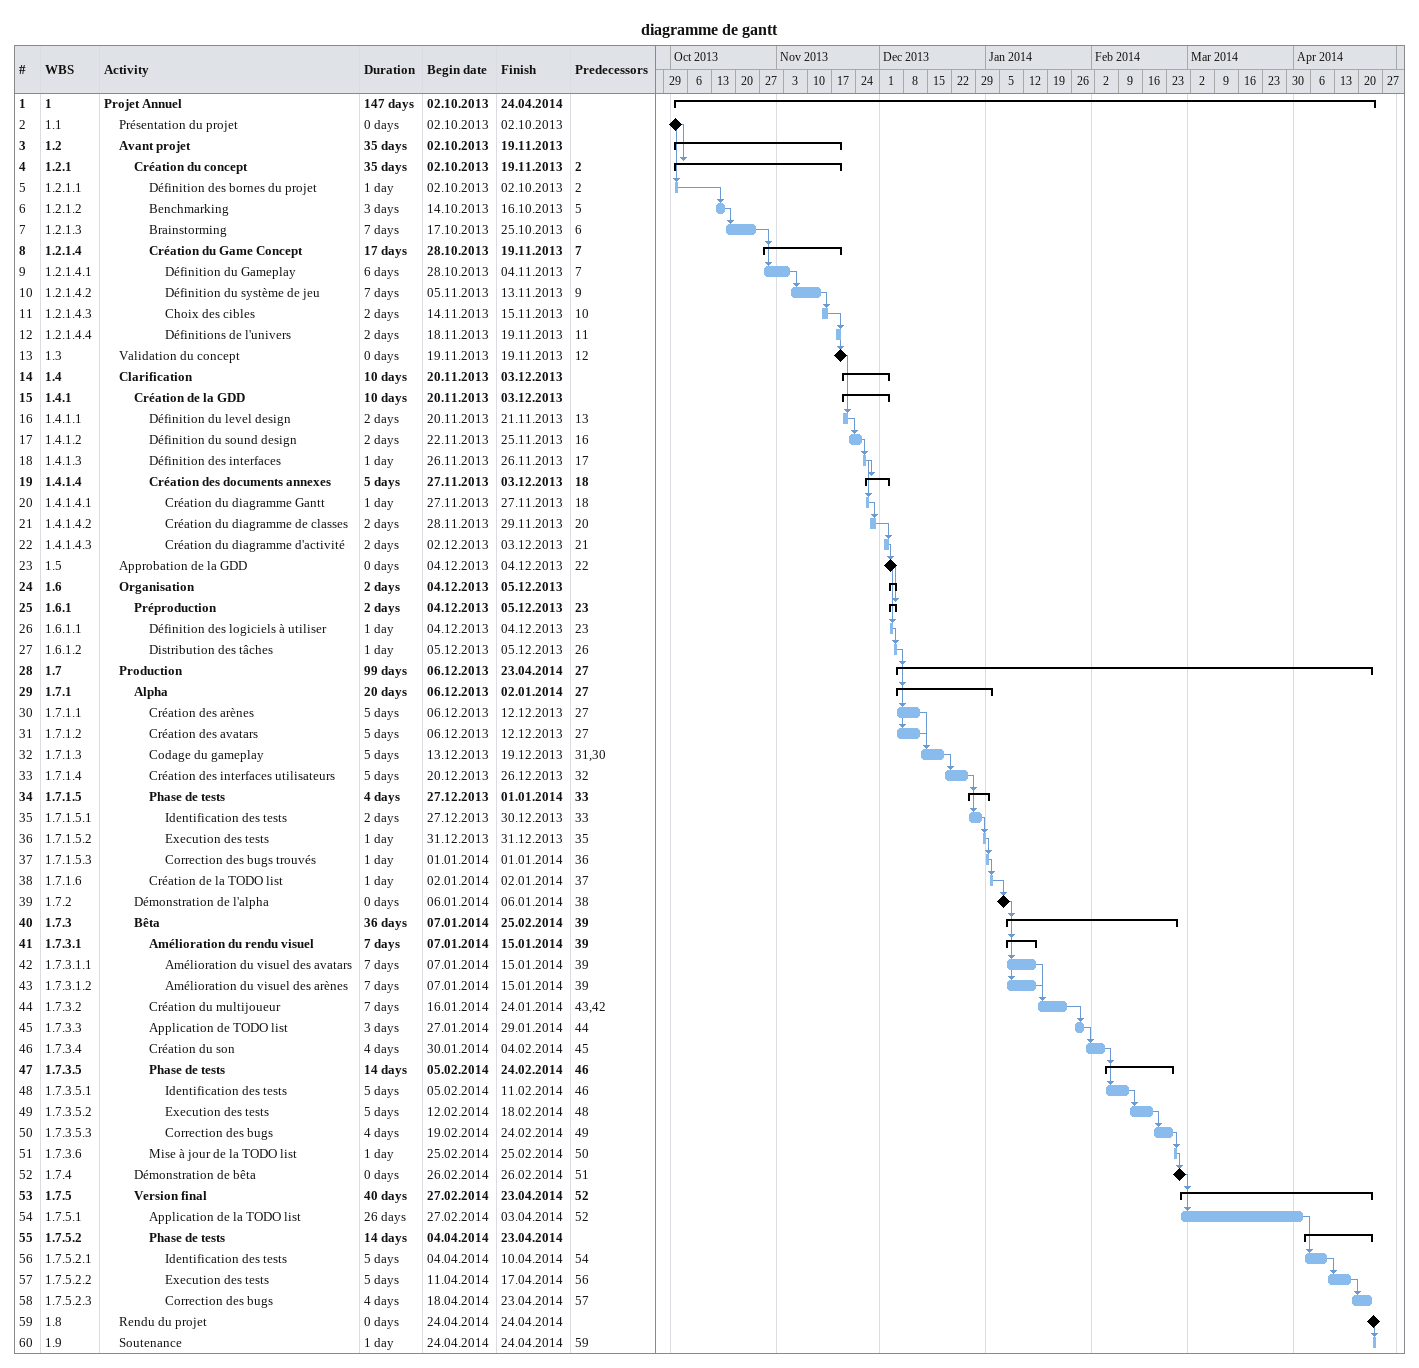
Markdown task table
diagramme de gantt

| ID | WBS | Task | Duration | Start | Finish | Predecessors |
|---|---|---|---|---|---|---|
| 1 | 1 | **Projet Annuel** | 147d | 2013-10-02 | 2014-04-24 |  |
| 2 | 1.1 | Présentation du projet | 0d | 2013-10-02 | 2013-10-02 |  |
| 3 | 1.2 | **Avant projet** | 35d | 2013-10-02 | 2013-11-19 |  |
| 4 | 1.2.1 | **Création du concept** | 35d | 2013-10-02 | 2013-11-19 | 2 |
| 5 | 1.2.1.1 | Définition des bornes du projet | 1d | 2013-10-02 | 2013-10-02 | 2 |
| 6 | 1.2.1.2 | Benchmarking | 3d | 2013-10-14 | 2013-10-16 | 5 |
| 7 | 1.2.1.3 | Brainstorming | 7d | 2013-10-17 | 2013-10-25 | 6 |
| 8 | 1.2.1.4 | **Création du Game Concept** | 17d | 2013-10-28 | 2013-11-19 | 7 |
| 9 | 1.2.1.4.1 | Définition du Gameplay | 6d | 2013-10-28 | 2013-11-04 | 7 |
| 10 | 1.2.1.4.2 | Définition du système de jeu | 7d | 2013-11-05 | 2013-11-13 | 9 |
| 11 | 1.2.1.4.3 | Choix des cibles | 2d | 2013-11-14 | 2013-11-15 | 10 |
| 12 | 1.2.1.4.4 | Définitions de l'univers | 2d | 2013-11-18 | 2013-11-19 | 11 |
| 13 | 1.3 | Validation du concept | 0d | 2013-11-19 | 2013-11-19 | 12 |
| 14 | 1.4 | **Clarification** | 10d | 2013-11-20 | 2013-12-03 |  |
| 15 | 1.4.1 | **Création de la GDD** | 10d | 2013-11-20 | 2013-12-03 |  |
| 16 | 1.4.1.1 | Définition du level design | 2d | 2013-11-20 | 2013-11-21 | 13 |
| 17 | 1.4.1.2 | Définition du sound design | 2d | 2013-11-22 | 2013-11-25 | 16 |
| 18 | 1.4.1.3 | Définition des interfaces | 1d | 2013-11-26 | 2013-11-26 | 17 |
| 19 | 1.4.1.4 | **Création des documents annexes** | 5d | 2013-11-27 | 2013-12-03 | 18 |
| 20 | 1.4.1.4.1 | Création du diagramme Gantt | 1d | 2013-11-27 | 2013-11-27 | 18 |
| 21 | 1.4.1.4.2 | Création du diagramme de classes | 2d | 2013-11-28 | 2013-11-29 | 20 |
| 22 | 1.4.1.4.3 | Création du diagramme d'activité | 2d | 2013-12-02 | 2013-12-03 | 21 |
| 23 | 1.5 | Approbation de la GDD | 0d | 2013-12-04 | 2013-12-04 | 22 |
| 24 | 1.6 | **Organisation** | 2d | 2013-12-04 | 2013-12-05 |  |
| 25 | 1.6.1 | **Préproduction** | 2d | 2013-12-04 | 2013-12-05 | 23 |
| 26 | 1.6.1.1 | Définition des logiciels à utiliser | 1d | 2013-12-04 | 2013-12-04 | 23 |
| 27 | 1.6.1.2 | Distribution des tâches | 1d | 2013-12-05 | 2013-12-05 | 26 |
| 28 | 1.7 | **Production** | 99d | 2013-12-06 | 2014-04-23 | 27 |
| 29 | 1.7.1 | **Alpha** | 20d | 2013-12-06 | 2014-01-02 | 27 |
| 30 | 1.7.1.1 | Création des arènes | 5d | 2013-12-06 | 2013-12-12 | 27 |
| 31 | 1.7.1.2 | Création des avatars | 5d | 2013-12-06 | 2013-12-12 | 27 |
| 32 | 1.7.1.3 | Codage du gameplay | 5d | 2013-12-13 | 2013-12-19 | 31, 30 |
| 33 | 1.7.1.4 | Création des interfaces utilisateurs | 5d | 2013-12-20 | 2013-12-26 | 32 |
| 34 | 1.7.1.5 | **Phase de tests** | 4d | 2013-12-27 | 2014-01-01 | 33 |
| 35 | 1.7.1.5.1 | Identification des tests | 2d | 2013-12-27 | 2013-12-30 | 33 |
| 36 | 1.7.1.5.2 | Execution des tests | 1d | 2013-12-31 | 2013-12-31 | 35 |
| 37 | 1.7.1.5.3 | Correction des bugs trouvés | 1d | 2014-01-01 | 2014-01-01 | 36 |
| 38 | 1.7.1.6 | Création de la TODO list | 1d | 2014-01-02 | 2014-01-02 | 37 |
| 39 | 1.7.2 | Démonstration de l'alpha | 0d | 2014-01-06 | 2014-01-06 | 38 |
| 40 | 1.7.3 | **Bêta** | 36d | 2014-01-07 | 2014-02-25 | 39 |
| 41 | 1.7.3.1 | **Amélioration du rendu visuel** | 7d | 2014-01-07 | 2014-01-15 | 39 |
| 42 | 1.7.3.1.1 | Amélioration du visuel des avatars | 7d | 2014-01-07 | 2014-01-15 | 39 |
| 43 | 1.7.3.1.2 | Amélioration du visuel des arènes | 7d | 2014-01-07 | 2014-01-15 | 39 |
| 44 | 1.7.3.2 | Création du multijoueur | 7d | 2014-01-16 | 2014-01-24 | 43, 42 |
| 45 | 1.7.3.3 | Application de TODO list | 3d | 2014-01-27 | 2014-01-29 | 44 |
| 46 | 1.7.3.4 | Création du son | 4d | 2014-01-30 | 2014-02-04 | 45 |
| 47 | 1.7.3.5 | **Phase de tests** | 14d | 2014-02-05 | 2014-02-24 | 46 |
| 48 | 1.7.3.5.1 | Identification des tests | 5d | 2014-02-05 | 2014-02-11 | 46 |
| 49 | 1.7.3.5.2 | Execution des tests | 5d | 2014-02-12 | 2014-02-18 | 48 |
| 50 | 1.7.3.5.3 | Correction des bugs | 4d | 2014-02-19 | 2014-02-24 | 49 |
| 51 | 1.7.3.6 | Mise à jour de la TODO list | 1d | 2014-02-25 | 2014-02-25 | 50 |
| 52 | 1.7.4 | Démonstration de bêta | 0d | 2014-02-26 | 2014-02-26 | 51 |
| 53 | 1.7.5 | **Version final** | 40d | 2014-02-27 | 2014-04-23 | 52 |
| 54 | 1.7.5.1 | Application de la TODO list | 26d | 2014-02-27 | 2014-04-03 | 52 |
| 55 | 1.7.5.2 | **Phase de tests** | 14d | 2014-04-04 | 2014-04-23 |  |
| 56 | 1.7.5.2.1 | Identification des tests | 5d | 2014-04-04 | 2014-04-10 | 54 |
| 57 | 1.7.5.2.2 | Execution des tests | 5d | 2014-04-11 | 2014-04-17 | 56 |
| 58 | 1.7.5.2.3 | Correction des bugs | 4d | 2014-04-18 | 2014-04-23 | 57 |
| 59 | 1.8 | Rendu du projet | 0d | 2014-04-24 | 2014-04-24 |  |
| 60 | 1.9 | Soutenance | 1d | 2014-04-24 | 2014-04-24 | 59 |
